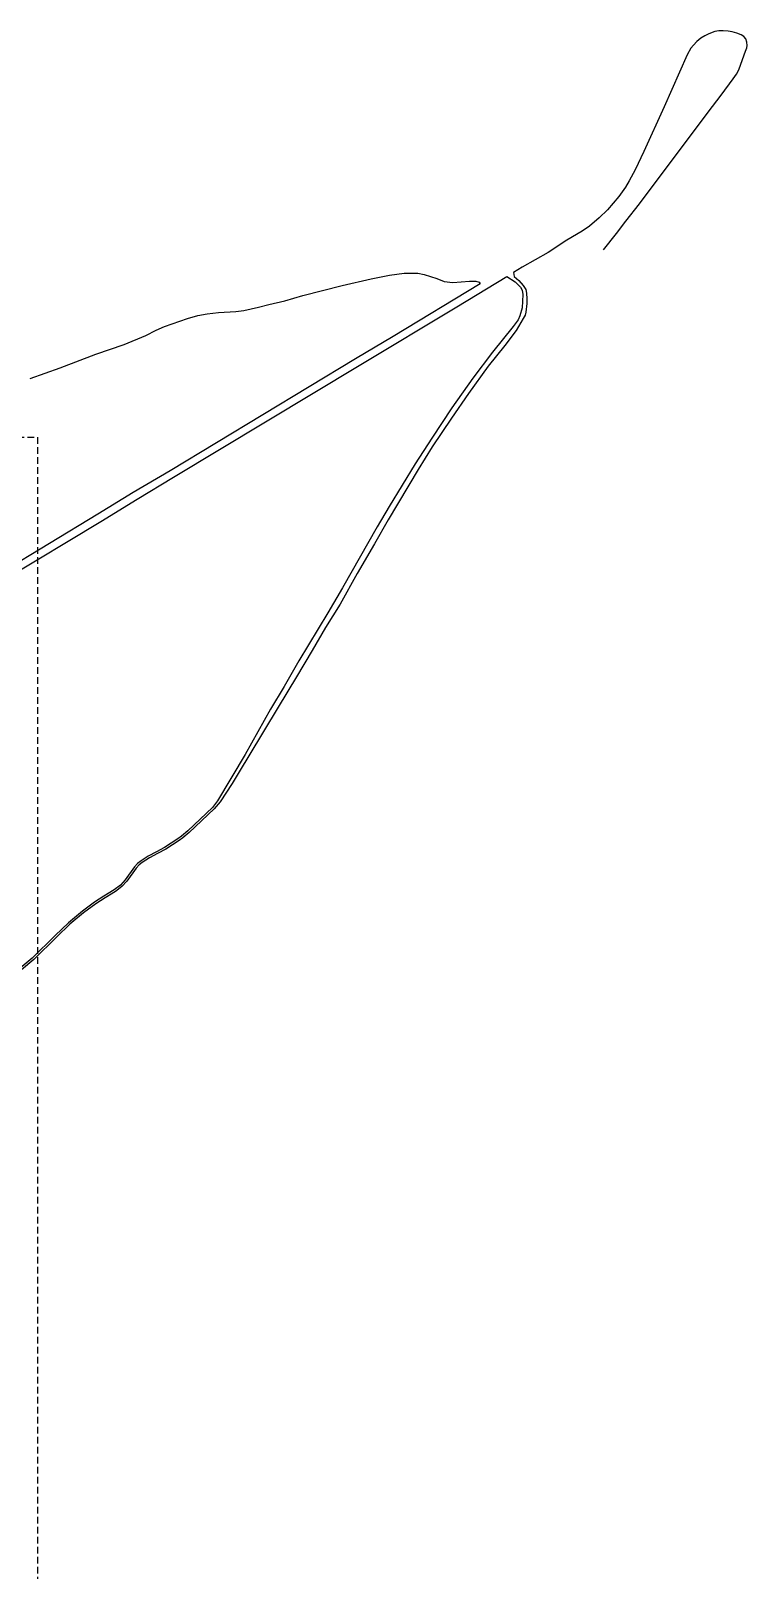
# Model space of a CAD drawing. Header units: millimetres. Extents: x 487814 to 495125, y 4392873 to 4398925.
# Drawn here: x 494157 to 494839, y 4397081 to 4398548 of the extents above; entities that cross this region are included whole.
import ezdxf

# ---------------------------------------------------------------- set-up
doc = ezdxf.new("R2010")
doc.units = ezdxf.units.MM
doc.linetypes.add('TRAZOS2', pattern=[9.525, 6.35, -3.175])
doc.layers.add('Cartografia_Base', color=8, linetype='Continuous')
doc.layers.add('Tramo_MT__15_S_E_Trazado', color=5, linetype='TRAZOS2')

msp = doc.modelspace()

# ---------------------------------------------------------------- linework, layer by layer
at = {"layer": 'Cartografia_Base'}
for points in [[(494702.3, 4398339.2, 112.8), (494714.7, 4398354.7, 112.7), (494723.6, 4398366.3, 112.3), (494736.4, 4398383, 112.1), (494802, 4398470.4, 114.7), (494814.3, 4398486.6, 114.8), (494825.9, 4398502, 114.8), (494829.1, 4398506.6, 114.9), (494831.3, 4398510.7, 114.9), (494836.1, 4398524.9, 114.6), (494837.6, 4398528.3, 114.5), (494838.8, 4398531.6, 114.4), (494839.1, 4398533.9, 114.1), (494838.9, 4398537.1, 114.1), (494837.9, 4398540, 113.9), (494835.9, 4398542.3, 113.7), (494833.4, 4398543.8, 113.7), (494829.2, 4398545.6, 113.7), (494824.9, 4398546.8, 113.7), (494821.1, 4398547.5, 114.2), (494816.2, 4398547.8, 114.2), (494812.2, 4398547.6, 114.5), (494808.3, 4398547, 114.8), (494802.7, 4398545, 115.1), (494798.8, 4398543.1, 115.3), (494795.1, 4398540.8, 115.7), (494791.3, 4398537.7, 116.1), (494787.9, 4398534.2, 116.3), (494785.4, 4398531.1, 116.4), (494782, 4398524.8, 117), (494759.9, 4398475.2, 119.4), (494740.6, 4398432.8, 119.9), (494732.4, 4398415.3, 120.1), (494726.8, 4398404.7, 120.1), (494723.1, 4398398.9, 120.2), (494716.8, 4398389.8, 120.4), (494706, 4398377.2, 121.1), (494698.1, 4398369.5, 121.8), (494688.8, 4398361.7, 122), (494681.9, 4398356.9, 122.6), (494667.4, 4398348.2, 122.7), (494649.5, 4398336.6, 123), (494624.9, 4398322.5, 123.5), (494616.7, 4398317.5, 123.3), (494617.1, 4398313.7, 123), (494621.5, 4398309.7, 122.9), (494625.7, 4398305, 122.3), (494628.3, 4398301.4, 122.1), (494629, 4398297.8, 122.2), (494629.4, 4398292.4, 121.8), (494629.3, 4398288, 121.3), (494628.4, 4398279.8, 121), (494627.5, 4398276.8, 120.9), (494625.8, 4398273.5, 120.6), (494619.1, 4398262.3, 121.4), (494608.2, 4398247.9, 120.6), (494592.5, 4398228.3, 119.5), (494573.8, 4398202.3, 119.1), (494557.4, 4398178.7, 119.2), (494539.1, 4398151.2, 119.7), (494525.8, 4398129.9, 118.8), (494497.1, 4398081.8, 114.3), (494484, 4398058.9, 112.8), (494467.6, 4398030.8, 111.9), (494451.3, 4398001.5, 111.7), (494437.5, 4397979.2, 112), (494424.8, 4397957.2, 111.6), (494409.8, 4397932.3, 111), (494392.5, 4397903.3, 110.9), (494364.5, 4397856.9, 110.6), (494356.1, 4397843.2, 109.7), (494348.7, 4397830.4, 109.4), (494337, 4397813.1, 107.5), (494331.4, 4397806.3, 107.6), (494307.5, 4397783.9, 106.5), (494301.6, 4397778.8, 105.9), (494298.1, 4397776.1, 105.4), (494285.3, 4397767.9, 104.9), (494277.5, 4397763.9, 104.4), (494269.8, 4397759.7, 104.2), (494262.9, 4397755.3, 104.4), (494259.9, 4397752.9, 104.5), (494257.1, 4397749.9, 104.6), (494248.2, 4397737.6, 104.3), (494243.4, 4397732.3, 104.4), (494237.5, 4397727.7, 104.6), (494227.6, 4397721.7, 104.2), (494218.6, 4397715.8, 104.2), (494207.1, 4397707.3, 103.3), (494194, 4397696.5, 103.1), (494181.5, 4397684.4, 102.7), (494159.6, 4397662.8, 102.6), (494147.9, 4397653, 102.6)], [(494156.3, 4398216.5, 120.1), (494184.6, 4398226.7, 119.7), (494218.7, 4398239.5, 119.6), (494245.6, 4398249, 119.6), (494266.2, 4398257.6, 119.7), (494276.3, 4398262.6, 119.4), (494284.1, 4398266.1, 119.3), (494305.9, 4398273.6, 119.2), (494315.9, 4398276.6, 119.3), (494324.7, 4398278.1, 119.3), (494335.6, 4398279.3, 119.9), (494352.1, 4398280.2, 120.2), (494359.8, 4398281.4, 120.2), (494373.6, 4398284.3, 120.2), (494383.5, 4398286.9, 120.2), (494398.9, 4398290.6, 120.8), (494416, 4398295.5, 120.8), (494453.2, 4398305, 122.4), (494481.1, 4398311.5, 122.4), (494498.4, 4398315, 122.4), (494512.3, 4398316.7, 123.1), (494525.4, 4398316.8, 123.8), (494531.5, 4398315.7, 124), (494543.6, 4398311.7, 124.6), (494550.5, 4398308.9, 124.8), (494558.8, 4398308.1, 124.7), (494574.7, 4398309.3, 124.3), (494580.8, 4398309.3, 124.1), (494583.7, 4398308.4, 123.4), (494584.9, 4398306.6, 123.5), (494502, 4398256.6, 119.3), (494466, 4398235.1, 117.6), (494289.4, 4398128.6, 118.9), (494254.4, 4398107.7, 119.3), (494220.7, 4398087.1, 120.2), (494128.5, 4398031.4, 121.2)], [(494131.8, 4398025.1, 121.2), (494223.4, 4398080.3, 120.2), (494258.1, 4398101.6, 119.3), (494292.8, 4398122.3, 118.9), (494469.4, 4398228.9, 117.6), (494562.6, 4398284.8, 122.3), (494610.3, 4398313.7, 123.2), (494618.2, 4398308.6, 122.7), (494623.2, 4398303.5, 122.2), (494624.9, 4398300.7, 122.1), (494625.3, 4398296.6, 122), (494624.9, 4398283.8, 121), (494622.6, 4398276.1, 120.8), (494620.9, 4398272.4, 120.7), (494616.2, 4398266, 121.3), (494596.7, 4398241.7, 119.9), (494577.9, 4398216.8, 119.2), (494557.8, 4398188.5, 119.2), (494538.8, 4398159.6, 119.8), (494523, 4398135.3, 118.9), (494498.1, 4398094.4, 115), (494486.6, 4398075, 113.5), (494453.6, 4398017.1, 111.8), (494439.6, 4397993.1, 111.6), (494412, 4397947.4, 111.5), (494398.1, 4397923, 111.2), (494385.2, 4397901.4, 110.5), (494361.1, 4397858.1, 110.4), (494334.6, 4397814, 107.9), (494329.9, 4397807.6, 107.6), (494306.2, 4397785.4, 106.5), (494300.4, 4397780.4, 105.9), (494296.9, 4397777.7, 105.4), (494284.2, 4397769.6, 104.9), (494276.5, 4397765.6, 104.4), (494268.6, 4397761.3, 104.2), (494261.9, 4397757, 104.4), (494258.5, 4397754.4, 104.5), (494255.6, 4397751.2, 104.6), (494246.6, 4397738.8, 104.3), (494242.1, 4397733.8, 104.4), (494236.3, 4397729.3, 104.6), (494226.4, 4397723.3, 104.2), (494217.4, 4397717.4, 104.2), (494205.9, 4397709, 103.3), (494192.6, 4397697.9, 103.1), (494180.1, 4397685.8, 102.7), (494158.2, 4397664.2, 102.6), (494146.8, 4397654.7, 102.6)]]:
    msp.add_polyline3d(points, dxfattribs=at)
at = {"layer": 'Tramo_MT__15_S_E_Trazado', "linetype": 'TRAZOS2'}
msp.add_lwpolyline([(490296.1, 4398160.5), (494163.2, 4398160.5), (494163.2, 4394637.1), (490296.1, 4394637.1)], close=True, dxfattribs=at)

doc.saveas('drawing.dxf')
